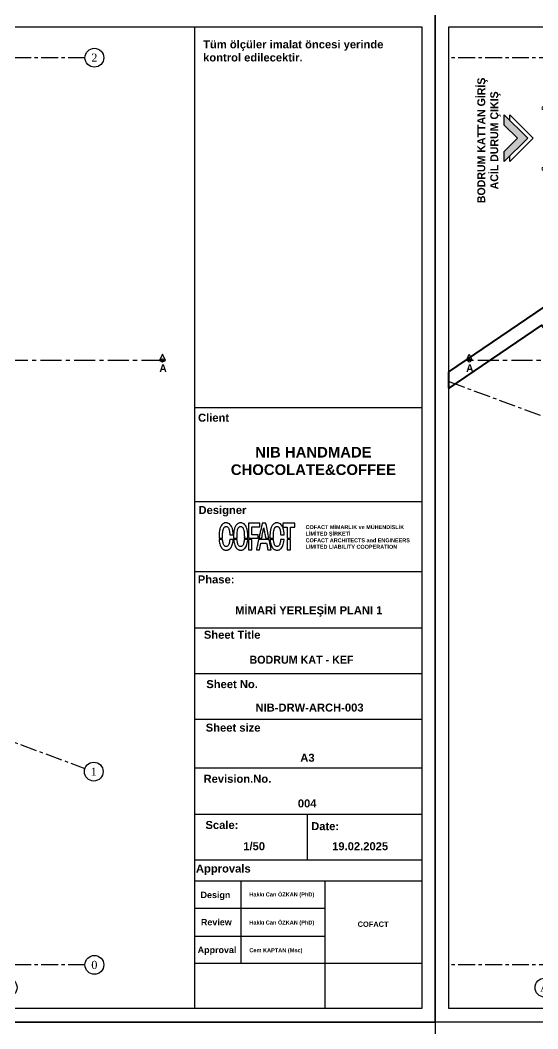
# Model space of a CAD drawing. Header units: millimetres. Extents: x 933584 to 974011, y 4545988 to 4553664.
# Drawn here: x 940285 to 941054, y 4548345 to 4549845 of the extents above; entities that cross this region are included whole.
import ezdxf
from ezdxf.enums import TextEntityAlignment as Align

# ---------------------------------------------------------------- set-up
doc = ezdxf.new("R2010")
doc.units = ezdxf.units.MM
doc.linetypes.add('CENTER', pattern=[2, 1.25, -0.25, 0.25, -0.25])
doc.layers.get('0').update_dxf_attribs({"color": 255})
for name, color, linetype in [('0-CSX-CXS_20', 14, 'CENTER'), ('0-HSL-HTC', 253, 'Continuous'), ('0-TXT-XBX_20', 3, 'Continuous')]:
    doc.layers.add(name, color=color, linetype=linetype)
doc.layers.add('2-SPS-IBW', color=5, linetype='Continuous', lineweight=40)
doc.layers.add('3-OPN-WDR', color=4, linetype='Continuous', lineweight=18)
doc.styles.add('Century Gothic_B_3', font='GOTHICB.TTF', dxfattribs={"height": 4})
doc.styles.get("Standard").update_dxf_attribs({"font": 'times.ttf'})

# ---------------------------------------------------------------- blocks, each defined once
blk = doc.blocks.new('aksno_20')
at = {"layer": '0-TXT-XBX_20'}
blk.add_circle((0, 0), 7, dxfattribs=at)
blk.add_attdef('AKSNO', text='', height=6).set_placement((0, 0), align=Align.MIDDLE_CENTER)
blk = doc.blocks.new('ZVBXCB')
at = {"layer": '0-CSX-CXS_20', "ltscale": 20}
for p, q in [((933780.8, 4549789.6), (932221.5, 4549789.6)), ((933780.8, 4548440.5), (932221.5, 4548440.5))]:
    blk.add_line(p, q, dxfattribs=at)
for points in [[(932363.9, 4549835.4), (932363.9, 4548420.7)], [(932759.9, 4549835.4), (932759.9, 4548420.7)], [(933137.9, 4549835.4), (933137.9, 4548420.7)], [(933665.8, 4549835.4), (933665.8, 4548420.7)], [(932221.5, 4549308.2), (933780.8, 4548732.7)]]:
    blk.add_lwpolyline(points, dxfattribs=at)
at = {"layer": '0-TXT-XBX_20'}
ref = blk.add_blockref('aksno_20', (933794.8, 4549789.6), dxfattribs=dict(at, xscale=2, yscale=2, zscale=2))
ref.add_attrib('AKSNO', '2', dxfattribs={"color": 7, "height": 12}).set_placement((933794.8, 4549789.6), align=Align.MIDDLE_CENTER)
ref = blk.add_blockref('aksno_20', (933793.9, 4548727.9), dxfattribs=dict(at, xscale=2, yscale=2, zscale=2))
ref.add_attrib('AKSNO', '1', dxfattribs={"color": 7, "height": 12}).set_placement((933793.9, 4548727.9), align=Align.MIDDLE_CENTER)
ref = blk.add_blockref('aksno_20', (933794.8, 4548440.5), dxfattribs=dict(at, xscale=2, yscale=2, zscale=2))
ref.add_attrib('AKSNO', '0', dxfattribs={"color": 7, "height": 12}).set_placement((933794.8, 4548440.5), align=Align.MIDDLE_CENTER)
ref = blk.add_blockref('aksno_20', (932363.9, 4548406.7), dxfattribs=dict(at, xscale=2, yscale=2, zscale=2))
ref.add_attrib('AKSNO', 'A', dxfattribs={"color": 7, "height": 12}).set_placement((932363.9, 4548406.7), align=Align.MIDDLE_CENTER)
ref = blk.add_blockref('aksno_20', (932759.8, 4548406.7), dxfattribs=dict(at, xscale=2, yscale=2, zscale=2))
ref.add_attrib('AKSNO', "A'", dxfattribs={"color": 7, "height": 12}).set_placement((932759.8, 4548406.7), align=Align.MIDDLE_CENTER)
ref = blk.add_blockref('aksno_20', (933137.9, 4548406.7), dxfattribs=dict(at, xscale=2, yscale=2, zscale=2))
ref.add_attrib('AKSNO', 'B', dxfattribs={"color": 7, "height": 12}).set_placement((933137.9, 4548406.7), align=Align.MIDDLE_CENTER)
ref = blk.add_blockref('aksno_20', (933665.8, 4548406.7), dxfattribs=dict(at, xscale=2, yscale=2, zscale=2))
ref.add_attrib('AKSNO', 'C', dxfattribs={"color": 7, "height": 12}).set_placement((933665.8, 4548406.7), align=Align.MIDDLE_CENTER)
blk = doc.blocks.new('kapı_multi2')
at = {"color": 8}
blk.add_lwpolyline([(3, 0), (3, 84, -0.414214), (87, 0, -1)], format="xyb", dxfattribs=at)
for points in [[(2, 3.5), (-2, 3.5), (-2, 0), (2, 0)], [(0, -18), (4, -18), (4, -4), (3, -4), (3, 0), (0, 0)], [(87, -4), (87, 0), (3, 0), (3, -4)], [(90, -18), (86, -18), (86, -4), (87, -4), (87, 0), (90, 0)], [(88, 3.5), (92, 3.5), (92, 0), (88, 0)], [(2, -21.5), (-2, -21.5), (-2, -18), (2, -18)], [(88, -21.5), (92, -21.5), (92, -18), (88, -18)]]:
    blk.add_lwpolyline(points, close=True)
blk = doc.blocks.new('DBXDB')
blk.add_lwpolyline([(939906.2, 4549896.9), (939906.2, 4549851.9)])
at = {"layer": '2-SPS-IBW'}
for points in [[(940246.2, 4549930.9), (940044.2, 4549930.9), (940044.2, 4549951.9), (940246.2, 4549951.9)], [(940322.2, 4549239.5), (940322.2, 4548677.9), (940302.2, 4548677.9), (940302.2, 4549246.9)], [(941153.2, 4548608.9), (941153.2, 4548608.9), (941153.2, 4548608.9), (940402.2, 4548608.9), (940402.2, 4548588.9), (941153.2, 4548588.9), (941153.2, 4548608.9)]]:
    blk.add_lwpolyline(points, close=True, dxfattribs=at)
for points in [[(939906.2, 4549851.9), (939924.2, 4549851.9), (939924.2, 4549896.9), (939906.2, 4549896.9), (939906.2, 4549851.9)], [(940686.2, 4549901.9), (940686.2, 4549515.9), (941173.2, 4549515.9), (941173.2, 4549539.9), (940710.2, 4549539.9), (940710.2, 4549901.9), (940686.2, 4549901.9)], [(939906.2, 4549691.9), (939906.2, 4549761.9), (939924.2, 4549761.9), (939924.2, 4549707.8), (940032.3, 4549707.8), (940032.3, 4549624.8), (939932.3, 4549624.8), (939932.3, 4549564.8)], [(940055.3, 4549338), (940035.6, 4549345.3), (939901.6, 4549529.4), (939763.8, 4549435.6), (939763.8, 4549459.8), (939906.2, 4549556.6), (939906.2, 4549641.9), (940016.2, 4549641.9), (940016.2, 4549691.9), (939906.2, 4549691.9)], [(940067.5, 4549371.1), (940067.5, 4549371.1), (939985.2, 4549477.3)]]:
    blk.add_lwpolyline(points, dxfattribs=at)
at = {"layer": '3-OPN-WDR'}
blk.add_lwpolyline([(939911.2, 4549691.9), (939906.2, 4549691.9), (939906.2, 4549641.9), (939911.2, 4549641.9)], close=True, dxfattribs=at)
at = {"layer": '3-OPN-WDR', "extrusion": (0, 0, -1), "xscale": -1, "zscale": -1, "rotation": 89.99999999999973}
blk.add_blockref('kapı_multi2', (-939924.2, 4549851.9), dxfattribs=at)
blk = doc.blocks.new('DVSBCXVBXVB')
h = blk.add_hatch(color=256)
h.dxf.hatch_style = 1
h.paths.add_polyline_path([(934200.7, 4550248.4), (934181.2, 4550268), (934161.7, 4550248.4), (934146.4, 4550248.4), (934181.2, 4550283.3), (934216, 4550248.4)])
for points in [[(934154.6, 4550256.7), (934146.4, 4550256.7), (934181.2, 4550291.5), (934216, 4550256.7), (934207.7, 4550256.7)], [(934200.7, 4550248.4), (934181.2, 4550268), (934161.7, 4550248.4), (934146.4, 4550248.4), (934181.2, 4550283.3), (934216, 4550248.4), (934200.7, 4550248.4)]]:
    blk.add_lwpolyline(points)
blk = doc.blocks.new('CVBXCBV')
for points in [[(936052.9, 4551339.5), (936057.3, 4551348.6), (936061.7, 4551339.5), (936052.9, 4551339.5)], [(937705.5, 4551339.5), (937701.1, 4551348.6), (937696.7, 4551339.5), (937705.5, 4551339.5)]]:
    blk.add_lwpolyline(points)
at = {"linetype": 'CENTER', "ltscale": 25}
blk.add_lwpolyline([(937701.1, 4551339.5), (936057.3, 4551339.5)], dxfattribs=at)
for centre in [(936057.3, 4551339.5), (937701.1, 4551339.5)]:
    blk.add_circle(centre, 2.41)
at = {"linetype": 'CENTER', "ltscale": 10, "char_height": 11.393, "attachment_point": 3, "line_spacing_factor": 0.984502, "style": 'Century Gothic_B_3'}
for insert, width in [((937948.5, 4551333.8), 1895.969), ((938066.9, 4551333.8), 370.363)]:
    blk.add_mtext('\\pxql;{\\fFranklin Gothic Book|b1|i0|c162|p34;A}', dxfattribs=dict(at, insert=insert, width=width))

msp = doc.modelspace()

# ---------------------------------------------------------------- linework, layer by layer
at = {"color": 0}
for p, q in [((940881.5, 4549269.07), (940543.44, 4549269.07)), ((940881.5, 4549269.07), (940543.44, 4549269.07)), ((940881.5, 4549129.09), (940543.44, 4549129.09)), ((940881.5, 4549129.09), (940543.44, 4549129.09)), ((940881.5, 4549129.09), (940543.44, 4549129.09)), ((940881.5, 4549129.09), (940543.44, 4549129.09)), ((940881.5, 4549025.03), (940543.44, 4549025.03)), ((940543.44, 4548941.75), (940881.5, 4548941.75)), ((940881.5, 4548873.35), (940543.44, 4548873.35)), ((940881.5, 4548805.39), (940543.44, 4548805.39)), ((940881.5, 4548733.17), (940543.44, 4548733.17)), ((940881.5, 4548664.16), (940543.44, 4548664.16)), ((940710.92, 4548664.16), (940710.92, 4548596.44)), ((940881.5, 4548596.44), (940543.44, 4548596.44)), ((940881.5, 4548565.11), (940543.44, 4548565.11)), ((940612.29, 4548565.11), (940612.29, 4548442.35)), ((940737.28, 4548565.11), (940737.28, 4548491.51)), ((940543.45, 4548524.97), (940737.28, 4548524.97)), ((940543.45, 4548483.26), (940737.28, 4548483.26)), ((940737.28, 4548491.51), (940737.28, 4548375.4)), ((940881.5, 4548442.35), (940543.44, 4548442.35))]:
    msp.add_line(p, q, dxfattribs=at)
for points in [[(938801.5, 4549855.4), (940901.5, 4549855.4), (940901.5, 4548355.4), (938801.5, 4548355.4)], [(940901.5, 4549855.4), (943001.5, 4549855.4), (943001.5, 4548355.4), (940901.5, 4548355.4)], [(938821.5, 4549835.4), (940881.5, 4549835.4), (940881.5, 4548375.4), (938821.5, 4548375.4)], [(940921.5, 4549835.4), (942981.5, 4549835.4), (942981.5, 4548375.4), (940921.5, 4548375.4)], [(940624.13, 4549086.03), (940624.13, 4549074.89), (940631.18, 4549074.89), (940638.24, 4549074.89), (940638.24, 4549077.53), (940638.24, 4549080.16), (940633.67, 4549080.16), (940629.1, 4549080.16), (940629.1, 4549085.98), (940629.1, 4549091.8), (940634.81, 4549091.8), (940640.53, 4549091.8), (940640.53, 4549094.48), (940640.53, 4549097.16), (940632.33, 4549097.16), (940624.13, 4549097.16)], [(940674.93, 4549094.33), (940674.93, 4549091.5), (940678.17, 4549091.5), (940681.4, 4549091.5), (940681.4, 4549083.19), (940681.4, 4549074.89), (940683.88, 4549074.89), (940686.37, 4549074.89), (940686.37, 4549083.19), (940686.37, 4549091.5), (940689.65, 4549091.5), (940692.93, 4549091.5), (940692.93, 4549094.33), (940692.93, 4549097.16), (940683.93, 4549097.16), (940674.93, 4549097.16)], [(940624.13, 4549065.4), (940624.13, 4549057.89), (940626.59, 4549057.91), (940629.05, 4549057.94), (940629.07, 4549065.42), (940629.1, 4549072.9), (940626.61, 4549072.9), (940624.13, 4549072.9)], [(940681.42, 4549065.42), (940681.45, 4549057.94), (940683.91, 4549057.91), (940686.37, 4549057.89), (940686.37, 4549065.39), (940686.37, 4549072.9), (940683.88, 4549072.9), (940681.4, 4549072.9)], [(938801.5, 4548355.4), (940901.5, 4548355.4), (940901.5, 4546855.4), (938801.5, 4546855.4)]]:
    msp.add_lwpolyline(points, close=True, dxfattribs=at)
msp.add_lwpolyline([(940543.45, 4549835.41), (940543.45, 4548375.4)], dxfattribs=at)
for points in [[(940588.78, 4549097.65, 0.11064), (940585.68, 4549096.15, 0.089568), (940583.23, 4549093.37, 0.069833), (940581.47, 4549089.25, 0.037138), (940580.43, 4549083.81, 0.013582), (940580.28, 4549082.16, 0.005436), (940580.17, 4549079.9, 0.005261), (940580.1, 4549077.67, 0.017635), (940580.13, 4549076.21), (940580.2, 4549074.89), (940582.75, 4549074.89), (940585.3, 4549074.89), (940585.31, 4549077.9, -0.01557), (940585.46, 4549082.32, -0.027157), (940585.9, 4549085.95, -0.033018), (940586.6, 4549088.8, -0.079442), (940587.57, 4549090.74, -0.009072), (940587.87, 4549091.13, -0.030827), (940588.08, 4549091.37, -0.031813), (940588.32, 4549091.58, -0.010138), (940588.7, 4549091.86, -0.089655), (940589.45, 4549092.22, -0.05192), (940590.45, 4549092.38, -0.051218), (940591.47, 4549092.33, -0.076363), (940592.33, 4549092.06, -0.070873), (940593.13, 4549091.52, -0.052254), (940593.84, 4549090.72, -0.046256), (940594.44, 4549089.69, -0.033841), (940594.93, 4549088.46, -0.02482), (940595.29, 4549087.06, -0.012371), (940595.62, 4549085.26, -0.011745), (940595.88, 4549083.27, -0.011909), (940596.05, 4549081.28), (940596.11, 4549080.16), (940598.68, 4549080.16), (940601.26, 4549080.16), (940601.26, 4549080.59, 0.020953), (940601.22, 4549081.49, 0.004455), (940601.07, 4549083.07, 0.00493), (940600.88, 4549084.7, 0.011284), (940600.7, 4549085.92, 0.038093), (940599.58, 4549090.43, 0.067383), (940597.9, 4549093.87, 0.083303), (940595.67, 4549096.24, 0.099908), (940592.91, 4549097.57, 0.02201), (940592.47, 4549097.67, 0.020762), (940592.02, 4549097.72, 0.015695), (940591.46, 4549097.75, 0.005906), (940590.68, 4549097.75, 0.00548), (940590.07, 4549097.74, 0.006399), (940589.5, 4549097.72, 0.005718), (940589.02, 4549097.69, 0.038226)], [(940610.35, 4549097.65, 0.105194), (940607.39, 4549096.26, 0.087054), (940605.01, 4549093.69, 0.069549), (940603.26, 4549089.93, 0.038701), (940602.16, 4549084.98, 0.014261), (940601.92, 4549082.9, 0.008448), (940601.75, 4549080.4, 0.008433), (940601.67, 4549077.97, 0.018733), (940601.71, 4549076.12), (940601.78, 4549074.89), (940604.33, 4549074.89), (940606.87, 4549074.89), (940606.89, 4549077.9, -0.01557), (940607.04, 4549082.32, -0.027157), (940607.48, 4549085.95, -0.033018), (940608.18, 4549088.8, -0.079442), (940609.15, 4549090.74, -0.009072), (940609.45, 4549091.13, -0.030827), (940609.66, 4549091.37, -0.031813), (940609.89, 4549091.58, -0.010138), (940610.27, 4549091.86, -0.089655), (940611.03, 4549092.22, -0.05192), (940612.02, 4549092.38, -0.051218), (940613.05, 4549092.33, -0.076363), (940613.91, 4549092.06, -0.136443), (940615.41, 4549090.72, -0.067108), (940616.51, 4549088.38, -0.045937), (940617.26, 4549084.94, -0.018323), (940617.67, 4549080.11, -0.004967), (940617.71, 4549079.13, -0.003937), (940617.73, 4549078.07, -0.00398), (940617.74, 4549077.08, -0.009912), (940617.72, 4549076.36), (940617.66, 4549074.89), (940620.23, 4549074.89), (940622.8, 4549074.89), (940622.87, 4549076.16, 0.018366), (940622.9, 4549078.32, 0.009634), (940622.79, 4549081.01, 0.009631), (940622.58, 4549083.71, 0.017297), (940622.28, 4549085.91, 0.038062), (940621.16, 4549090.43, 0.067387), (940619.48, 4549093.87, 0.08333), (940617.24, 4549096.24, 0.099909), (940614.49, 4549097.57, 0.02201), (940614.05, 4549097.67, 0.020762), (940613.59, 4549097.72, 0.015695), (940613.04, 4549097.75, 0.005906), (940612.25, 4549097.75, 0.00548), (940611.65, 4549097.74, 0.006399), (940611.08, 4549097.72, 0.005718), (940610.59, 4549097.69, 0.038226)], [(940646.55, 4549090.58, 0.0000105), (940647.91, 4549083.29, 0.000084), (940649.11, 4549076.86, 0.003215), (940649.39, 4549075.41), (940649.49, 4549074.89), (940651.87, 4549074.89, 0.001355), (940652.79, 4549074.89, 0.00226), (940653.55, 4549074.9, 0.000206), (940654.24, 4549074.91, 0.409743), (940654.25, 4549074.93, 0.049641), (940654.25, 4549074.99, 0.000001), (940652.06, 4549085.84, 0.000006), (940649.92, 4549096.52, 0.007694), (940649.83, 4549096.94), (940649.77, 4549097.16), (940647.02, 4549097.16), (940644.26, 4549097.16), (940643.54, 4549093.86, -0.000077), (940642.16, 4549087.49, -0.000085), (940640.82, 4549081.33, -0.000009), (940639.54, 4549075.41, -0.006923), (940639.47, 4549075.12), (940639.42, 4549074.89), (940643.62, 4549074.89, 0.0001427), (940643.92, 4549076.47, 0.00034), (940644.17, 4549077.84, 0.000221), (940644.46, 4549079.42, -0.000266), (940645.3, 4549083.92, -0.000578), (940645.95, 4549087.39, -0.0000869)], [(940664.45, 4549097.65, 0.105194), (940661.48, 4549096.25, 0.087054), (940659.1, 4549093.69, 0.069549), (940657.35, 4549089.93, 0.038701), (940656.25, 4549084.98, 0.014261), (940656.01, 4549082.9, 0.008448), (940655.84, 4549080.4, 0.008433), (940655.76, 4549077.97, 0.018733), (940655.8, 4549076.12), (940655.87, 4549074.89), (940658.42, 4549074.89), (940660.96, 4549074.89), (940660.98, 4549077.9, -0.01557), (940661.13, 4549082.32, -0.027157), (940661.57, 4549085.95, -0.033018), (940662.27, 4549088.8, -0.079442), (940663.24, 4549090.74, -0.009072), (940663.54, 4549091.13, -0.030827), (940663.75, 4549091.37, -0.031813), (940663.99, 4549091.58, -0.010138), (940664.36, 4549091.86, -0.089655), (940665.12, 4549092.22, -0.05192), (940666.11, 4549092.38, -0.051218), (940667.14, 4549092.33, -0.076363), (940668, 4549092.06, -0.070873), (940668.79, 4549091.52, -0.052254), (940669.5, 4549090.72, -0.046256), (940670.11, 4549089.69, -0.033841), (940670.59, 4549088.46, -0.02482), (940670.96, 4549087.06, -0.012371), (940671.28, 4549085.26, -0.011745), (940671.55, 4549083.27, -0.011909), (940671.71, 4549081.28), (940671.78, 4549080.16), (940674.35, 4549080.16), (940676.92, 4549080.16), (940676.92, 4549080.58, 0.020953), (940676.88, 4549081.49, 0.004455), (940676.73, 4549083.07, 0.00493), (940676.55, 4549084.69, 0.011284), (940676.37, 4549085.92, 0.038093), (940675.25, 4549090.43, 0.067383), (940673.57, 4549093.87, 0.083303), (940671.33, 4549096.24, 0.099908), (940668.58, 4549097.57, 0.02201), (940668.14, 4549097.66, 0.020762), (940667.69, 4549097.72, 0.015695), (940667.13, 4549097.75, 0.005906), (940666.34, 4549097.75, 0.00548), (940665.74, 4549097.74, 0.006399), (940665.17, 4549097.72, 0.005718), (940664.68, 4549097.69, 0.038226)], [(940580.32, 4549072.18, 0.025038), (940580.89, 4549068.23, 0.036131), (940581.81, 4549064.82, 0.041565), (940583.07, 4549062.01, 0.063352), (940584.65, 4549059.85, 0.028049), (940585.46, 4549059.08, 0.034689), (940586.29, 4549058.46, 0.034905), (940587.2, 4549057.97, 0.029004), (940588.23, 4549057.58, 0.021923), (940588.71, 4549057.45, 0.031789), (940589.15, 4549057.38, 0.019677), (940589.72, 4549057.35, 0.003659), (940590.77, 4549057.34, 0.003627), (940591.81, 4549057.35, 0.019229), (940592.37, 4549057.38, 0.031747), (940592.8, 4549057.45, 0.024514), (940593.25, 4549057.57, 0.035022), (940594.42, 4549058.05, 0.037328), (940595.49, 4549058.67, 0.037367), (940596.45, 4549059.45, 0.035245), (940597.31, 4549060.38, 0.053473), (940598.69, 4549062.55, 0.03772), (940599.78, 4549065.23, 0.032588), (940600.59, 4549068.45, 0.021334), (940601.11, 4549072.23), (940601.17, 4549072.9), (940598.59, 4549072.9), (940596, 4549072.9), (940595.94, 4549072.23, -0.0074), (940595.83, 4549071.26, -0.005344), (940595.69, 4549070.18, -0.005411), (940595.53, 4549069.15, -0.010609), (940595.37, 4549068.33, -0.034422), (940594.67, 4549065.87, -0.07643), (940593.74, 4549064.17, -0.102726), (940592.55, 4549063.14, -0.109019), (940591.07, 4549062.69, -0.095932), (940589.46, 4549062.88, -0.113527), (940588.14, 4549063.66, -0.092498), (940587.11, 4549065.08, -0.04608), (940586.34, 4549067.18, -0.017297), (940586.05, 4549068.47, -0.007909), (940585.75, 4549070.18, -0.007223), (940585.51, 4549071.84, -0.03219), (940585.45, 4549072.82, 0.402781), (940585.41, 4549072.85, 0.001238), (940584.7, 4549072.88, 0.005463), (940583.86, 4549072.9, 0.003096), (940582.85, 4549072.9), (940580.26, 4549072.9)], [(940601.9, 4549072.18, 0.025038), (940602.47, 4549068.23, 0.036131), (940603.39, 4549064.82, 0.041565), (940604.65, 4549062.01, 0.063352), (940606.22, 4549059.85, 0.047265), (940607.62, 4549058.62, 0.06438), (940609.09, 4549057.83, 0.06177), (940610.76, 4549057.41, 0.039412), (940612.76, 4549057.32, 0.027569), (940614.18, 4549057.45, 0.048064), (940615.33, 4549057.73, 0.049711), (940616.37, 4549058.22, 0.031882), (940617.48, 4549058.98, 0.081131), (940619.39, 4549061.06, 0.052129), (940620.91, 4549063.98, 0.043307), (940622.01, 4549067.7, 0.026621), (940622.69, 4549072.23), (940622.75, 4549072.9), (940620.16, 4549072.9), (940617.58, 4549072.9), (940617.52, 4549072.23, -0.0074), (940617.41, 4549071.26, -0.005344), (940617.26, 4549070.18, -0.005411), (940617.1, 4549069.15, -0.010609), (940616.95, 4549068.33, -0.034422), (940616.25, 4549065.87, -0.07643), (940615.32, 4549064.17, -0.102726), (940614.13, 4549063.14, -0.109019), (940612.65, 4549062.69, -0.095932), (940611.04, 4549062.88, -0.113527), (940609.72, 4549063.66, -0.092498), (940608.69, 4549065.08, -0.04608), (940607.92, 4549067.18, -0.017297), (940607.62, 4549068.47, -0.007909), (940607.32, 4549070.18, -0.007223), (940607.09, 4549071.84, -0.03219), (940607.02, 4549072.82, 0.402781), (940606.99, 4549072.85, 0.001238), (940606.27, 4549072.88, 0.005463), (940605.44, 4549072.9, 0.003096), (940604.43, 4549072.9), (940601.83, 4549072.9)], [(940657.68, 4549057.89, 0.0000231), (940656.19, 4549065.32, 0.000048), (940654.8, 4549072.28, 0.022716), (940654.69, 4549072.73, 0.319618), (940654.54, 4549072.84, 0.005635), (940653.49, 4549072.88, 0.005119), (940651.67, 4549072.9, 0.000404), (940646.81, 4549072.9), (940638.99, 4549072.9), (940637.41, 4549065.57, -0.000063), (940636.79, 4549062.75, -0.000102), (940636.27, 4549060.34, -0.000015), (940635.81, 4549058.2, -0.0154076), (940635.73, 4549057.89), (940640.47, 4549057.94), (940641.34, 4549062.66, -0.000258), (940641.68, 4549064.49, -0.000401), (940641.97, 4549066.06, -0.000111), (940642.23, 4549067.44, -0.013635), (940642.27, 4549067.61), (940642.32, 4549067.83), (940646.57, 4549067.83), (940650.82, 4549067.83), (940651.46, 4549064.43, 0.000154), (940651.72, 4549063.01, 0.000145), (940651.99, 4549061.56, 0.000144), (940652.23, 4549060.28, 0.000507), (940652.39, 4549059.46), (940652.69, 4549057.89)], [(940655.99, 4549072.18, 0.025038), (940656.56, 4549068.23, 0.036131), (940657.48, 4549064.82, 0.041565), (940658.74, 4549062.01, 0.063352), (940660.31, 4549059.85, 0.047265), (940661.71, 4549058.62, 0.06438), (940663.18, 4549057.82, 0.06177), (940664.85, 4549057.41, 0.039412), (940666.85, 4549057.32, 0.027569), (940668.27, 4549057.45, 0.048064), (940669.42, 4549057.73, 0.049711), (940670.46, 4549058.22, 0.031882), (940671.57, 4549058.98, 0.081131), (940673.49, 4549061.06, 0.052129), (940675, 4549063.97, 0.043307), (940676.1, 4549067.7, 0.026621), (940676.78, 4549072.23), (940676.84, 4549072.9), (940674.25, 4549072.9), (940671.67, 4549072.9), (940671.61, 4549072.23, -0.0074), (940671.5, 4549071.26, -0.005344), (940671.35, 4549070.18, -0.005411), (940671.19, 4549069.15, -0.010609), (940671.04, 4549068.33, -0.034422), (940670.34, 4549065.87, -0.07643), (940669.41, 4549064.17, -0.102726), (940668.22, 4549063.14, -0.109019), (940666.74, 4549062.69, -0.095932), (940665.13, 4549062.88, -0.113527), (940663.81, 4549063.66, -0.092498), (940662.78, 4549065.08, -0.04608), (940662.01, 4549067.18, -0.017297), (940661.71, 4549068.47, -0.007909), (940661.41, 4549070.18, -0.007223), (940661.18, 4549071.84, -0.03219), (940661.11, 4549072.81, 0.402781), (940661.08, 4549072.85, 0.001238), (940660.36, 4549072.88, 0.005463), (940659.53, 4549072.9, 0.003096), (940658.52, 4549072.9), (940655.92, 4549072.9)]]:
    msp.add_lwpolyline(points, format="xyb", close=True, dxfattribs=at)

# ---------------------------------------------------------------- block references
for name, p in [('ZVBXCB', (6600, 0)), ('ZVBXCB', (8700, 0)), ('CVBXCBV', (2794.87, -2000.11)), ('CVBXCBV', (4894.87, -2000.11))]:
    msp.add_blockref(name, p)
at = {"rotation": 270}
msp.add_blockref('DVSBCXVBXVB', (-3609244.28, 5483851), dxfattribs=at)
at = {"layer": '0-HSL-HTC'}
msp.add_blockref('DBXDB', (1157.69, -137.36), dxfattribs=at)

# ---------------------------------------------------------------- texts
at = {"color": 0, "attachment_point": 1, "line_spacing_factor": 0.984502, "style": 'Century Gothic_B_3'}
for s, insert, char_height, width in [('\\pxql;{\\fArial|b1|i0|c0|p34;Tüm ölçüler imalat öncesi yerinde kontrol edilecektir.}', (940556.49, 4549815.43), 11.9034, 324.3298), ('\\pxqr;{\\fArial|b1|i0|c0|p34;Client}', (940006.94, 4549260.21), 11.9034, 588.1338), ('\\pxqc;{\\fArial|b1|i0|c0|p34;NIB HANDMADE CHOCOLATE&COFFEE}', (940556.95, 4549210.81), 15.8192, 326.8702), ('\\pxqr;{\\fArial|b1|i0|c0|p34;Designer}', (940032.61, 4549122.88), 11.9034, 588.1338), ('{\\fFranklin Gothic Medium|b1|i0|c162|p34;COFACT MİMARLIK ve MÜHENDİSLİK}\\P{\\fFranklin Gothic Medium|b1|i0|c162|p34;LİMİTED ŞİRKETİ}', (940708.81, 4549094.41), 5.8729, 228.8091), ('\\pxql;{\\fFranklin Gothic Book|b1|i0|c162|p34;COFACT ARCHITECTS and ENGINEERS\\PLIMITED LIABILITY COOPERATION}', (940708.81, 4549074.82), 5.8729, 228.8091), ('\\pxqr;{\\fArial|b1|i0|c0|p34;Phase:}', (940014.95, 4549019.69), 11.9034, 588.1338), ('\\pxqr;{\\fArial|b1|i0|c0|p34;MİMARİ YERLEŞİM PLANI 1}', (940234.86, 4548973.85), 11.9034, 588.1338), ('\\pxqr;{\\fArial|b1|i0|c0|p34;Sheet Title}', (940053.5, 4548937.39), 11.9034, 588.1338), ('\\pxi-2,l3,qr,t3;BODRUM KAT - KEF', (940191.95, 4548900.25), 11.9034, 588.1338), ('\\pxqr;{\\fArial|b1|i0|c0|p34;Sheet No.}', (940049.71, 4548863.96), 11.9034, 588.1338), ('\\pxqr;{\\fArial|b1|i0|c0|p34;NIB-DRW-ARCH-003}', (940206.86, 4548829.11), 11.9034, 588.1338), ('\\pxqr;{\\fArial|b1|i0|c0|p34;Sheet size}', (940053.55, 4548799.31), 11.9034, 588.1338), ('\\pxqr;{\\fArial|b1|i0|c0|p34;A3}', (940134.05, 4548754.51), 11.9034, 588.1338), ('\\pxqr;{\\fArial|b1|i0|c0|p34;Revision.No.}', (940069.66, 4548723.23), 11.9034, 588.1338), ('\\pxqr;{\\fArial|b1|i0|c0|p34;00\\fArial|b1|i0|c162|p34;4}', (940136.86, 4548686.59), 11.9034, 588.1338), ('\\pxqr;{\\fArial|b1|i0|c0|p34;Scale:}', (940020.78, 4548654.54), 11.9034, 588.1338), ('\\pxqr;{\\fArial|b1|i0|c0|p34;Date:}', (940170.5, 4548652.75), 11.9034, 588.1338), ('\\pxqr;{\\fArial|b1|i0|c0|p34;1/50}', (940060.32, 4548622.92), 11.9034, 588.1338), ('\\pxqr;{\\fArial|b1|i0|c162|p34;19\\fArial|b1|i0|c0|p34;.02.202\\fArial|b1|i0|c162|p34;5}', (940243.34, 4548622.92), 11.9034, 588.1338), ('\\pxqr;{\\fArial|b1|i0|c0|p34;Approvals}', (940039, 4548589.77), 11.9034, 588.1338), ('\\pxqr;{\\fArial|b1|i0|c0|p34;Design}', (940008.8, 4548549.34), 9.5085, 588.1338), ('{\\fArial|b1|i0|c0|p34;\\W9.71336;   }{\\fArial|b1|i0|c0|p34;Hakkı Can ÖZKAN (PhD)}', (940557.83, 4548548.17), 5.9517, 163.4351), ('\\pxqr;{\\fArial|b1|i0|c0|p34;Review}', (940010.87, 4548508.82), 9.5085, 588.1338), ('{\\fArial|b1|i0|c0|p34;\\W9.71336;   }{\\fArial|b1|i0|c0|p34;Hakkı Can ÖZKAN (PhD)}', (940557.83, 4548506.45), 5.9517, 163.4351), ('\\pxqc;{\\fArial|b1|i0|c0|p34;COFACT}', (940645.73, 4548504.97), 7.9096, 326.8702), ('\\pxqr;{\\fArial|b1|i0|c0|p34;Approval}', (940017.77, 4548467.54), 9.5085, 588.1338), ('{\\W9.71336;\\fArial|b1|i0|c0|p34;   \\W1;Cem KAPTAN (Msc)}', (940557.83, 4548465.25), 5.9517, 163.4351)]:
    msp.add_mtext(s, dxfattribs=dict(at, insert=insert, char_height=char_height, width=width))
at = {"layer": '0-TXT-XBX_20', "insert": (940964.05, 4549437.83), "char_height": 11.7458, "width": 457.6183, "attachment_point": 1, "rotation": 90, "line_spacing_factor": 0.984502, "style": 'Century Gothic_B_3'}
msp.add_mtext('\\pxqc;{\\fFranklin Gothic Book|b1|i0|c162|p34;BODRUM KATTAN GİRİŞ\\PACİL DURUM ÇIKIŞ}', dxfattribs=at)

doc.saveas('drawing.dxf')
